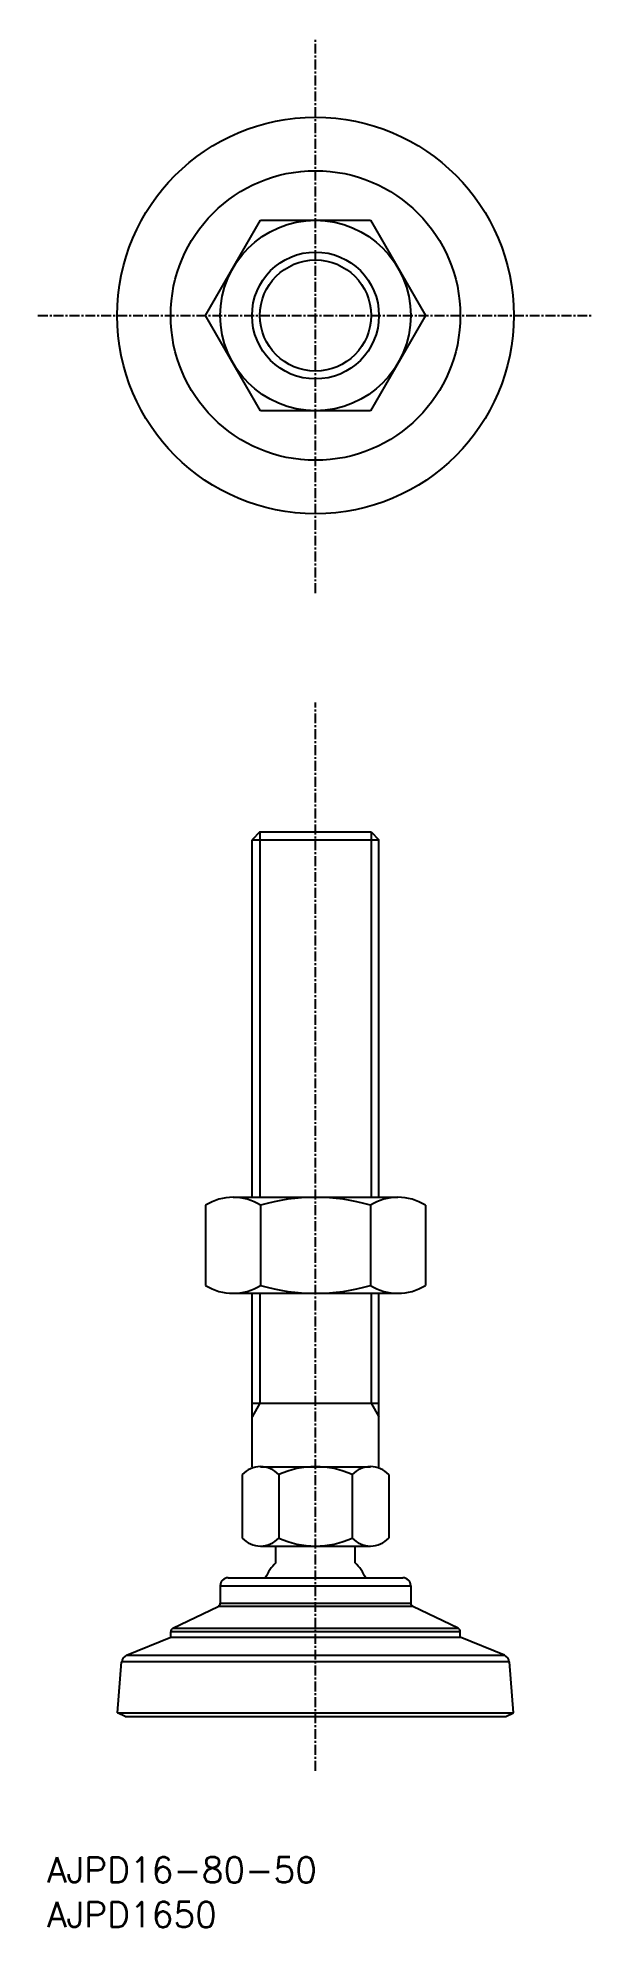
# Model space of a CAD drawing. Extents: x -35 to 35, y -203 to 35.
import ezdxf

# ---------------------------------------------------------------- set-up
doc = ezdxf.new("R2010")
doc.units = 0
doc.linetypes.add('CENTER', pattern=[2, 1.25, -0.25, 0.25, -0.25])
doc.layers.get('0').update_dxf_attribs({"linetype": 'CONTINUOUS'})
doc.layers.add('CENTER', color=1, linetype='CENTER')
doc.styles.get("Standard").update_dxf_attribs({"font": 'txt.shx', "bigfont": 'bigfont.shx'})

msp = doc.modelspace()

# ---------------------------------------------------------------- linework, layer by layer
at = {"color": 7, "linetype": 'CONTINUOUS'}
for p, q in [((-13.86, 0), (-6.93, 12)), ((-6.93, 12), (6.93, 12)), ((6.93, 12), (13.86, 0)), ((-6.93, -12), (-13.86, 0)), ((13.86, 0), (6.93, -12)), ((6.93, -12), (-6.93, -12)), ((-7, -65.08), (-8, -66.08)), ((-8, -111.13), (-8, -66.08)), ((-7, -65.08), (7, -65.08)), ((7, -65.08), (8, -66.08)), ((8, -111.13), (8, -66.08)), ((-10.39, -111.13), (10.39, -111.13)), ((-13.86, -112.13), (-13.86, -122.23)), ((-6.93, -112.13), (-6.93, -122.23)), ((6.93, -112.13), (6.93, -122.23)), ((13.86, -112.13), (13.86, -122.23)), ((-10.39, -123.23), (10.39, -123.23)), ((-8, -145.08), (-8, -123.23)), ((8, -145.08), (8, -123.23)), ((-8, -137.08), (8, -137.08)), ((-6.93, -145.08), (6.93, -145.08)), ((-9.24, -146.08), (-9.24, -154.08)), ((-4.62, -146.08), (-4.62, -154.08)), ((4.62, -146.08), (4.62, -154.08)), ((9.24, -146.08), (9.24, -154.08)), ((-6.93, -155.08), (6.93, -155.08)), ((-5, -157.18), (-5, -155.08)), ((5, -157.18), (5, -155.08)), ((-11, -159.08), (11, -159.08)), ((-12, -160.08), (-12, -162.26)), ((12, -160.08), (12, -162.26)), ((-17.97, -165.44), (-12.28, -162.71)), ((17.97, -165.44), (12.28, -162.71)), ((-23.81, -168.84), (-18.25, -166.58)), ((-18.25, -166.58), (-18.25, -165.89)), ((-18.25, -166.58), (18.25, -166.58)), ((18.25, -166.58), (18.25, -165.89)), ((23.81, -168.84), (18.25, -166.58)), ((-24.96, -176.08), (-24.43, -169.69)), ((24.96, -176.08), (24.43, -169.69)), ((-24, -176.58), (-24.96, -176.08)), ((-24.96, -176.08), (24.96, -176.08)), ((24, -176.58), (24.96, -176.08)), ((-24, -176.58), (24, -176.58))]:
    msp.add_line(p, q, dxfattribs=at)
at = {"color": 3, "linetype": 'CONTINUOUS'}
for p, q in [((-8, -66.08), (8, -66.08)), ((-7, -65.08), (-7, -111.13)), ((7, -65.08), (7, -111.13)), ((-7, -123.23), (-7, -137.08)), ((7, -123.23), (7, -137.08)), ((-7, -137.08), (-8, -138.81)), ((7, -137.08), (8, -138.81)), ((-12, -160.08), (12, -160.08)), ((12.28, -162.71), (-12.28, -162.71)), ((-12, -162.26), (12, -162.26)), ((18.25, -165.89), (-18.25, -165.89)), ((-17.97, -165.44), (17.97, -165.44)), ((-23.81, -168.84), (23.81, -168.84)), ((24.43, -169.69), (-24.43, -169.69))]:
    msp.add_line(p, q, dxfattribs=at)
at = {"color": 7, "linetype": 'CONTINUOUS'}
for radius in [25, 18.25, 12, 8, 7]:
    msp.add_circle((0, 0), radius, dxfattribs=at)
for centre, radius, start, end in [((-10.39, -117.63), 6.5, 57.7958, 122.2042), ((0, -135.63), 24.5, 73.5736, 106.4264), ((10.39, -117.63), 6.5, 57.7958, 122.2042), ((-10.39, -116.73), 6.5, 237.7958, 302.2042), ((0, -98.73), 24.5, 253.5736, 286.4264), ((10.39, -116.73), 6.5, 237.7958, 302.2042), ((-6.93, -148.24), 3.17, 43.1736, 136.8264), ((0, -156.24), 11.17, 65.5673, 114.4327), ((6.93, -148.24), 3.17, 43.1736, 136.8264), ((-6.93, -151.91), 3.17, 223.1736, 316.8264), ((0, -143.91), 11.17, 245.5673, 294.4327), ((6.93, -151.91), 3.17, 223.1736, 316.8264), ((-11, -160.08), 1, 90, 180), ((0, -162.08), 7, 135.5847, 154.6231), ((0, -162.08), 7, 25.3769, 44.4153), ((11, -160.08), 1, 360, 90), ((-12.5, -162.26), 0.5, 295.641, 0), ((12.5, -162.26), 0.5, 180, 244.359), ((-17.75, -165.89), 0.5, 115.641, 180), ((17.75, -165.89), 0.5, 0, 64.359), ((-23.43, -169.77), 1, 112.2035, 175.2364), ((23.43, -169.77), 1, 4.7636, 67.7965)]:
    msp.add_arc(centre, radius, start, end, dxfattribs=at)
at = {"layer": 'CENTER', "color": 1, "linetype": 'CENTER'}
for p, q in [((0, -35), (0, 35)), ((-35, 0), (35, 0)), ((0, -183.39), (0, -48.76))]:
    msp.add_line(p, q, dxfattribs=at)

# ---------------------------------------------------------------- texts
at = {"color": 7, "linetype": 'CONTINUOUS'}
for s, p in [('AJPD16-80-50', (-33.82, -197.5)), ('AJPD1650', (-33.82, -203.12))]:
    msp.add_text(s, height=3.2, dxfattribs=at).set_placement(p)

doc.saveas('drawing.dxf')
